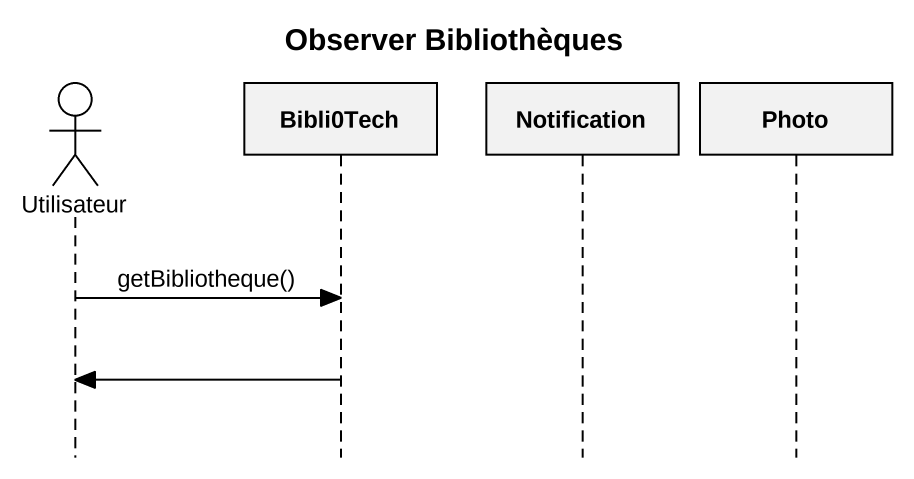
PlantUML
@startuml
title Observer Bibliothèques
hide footbox
actor Utilisateur
participant Bibli0Tech
participant Notification
participant Photo

Utilisateur -> Bibli0Tech : getBibliotheque()
Bibli0Tech -> Utilisateur
@enduml
